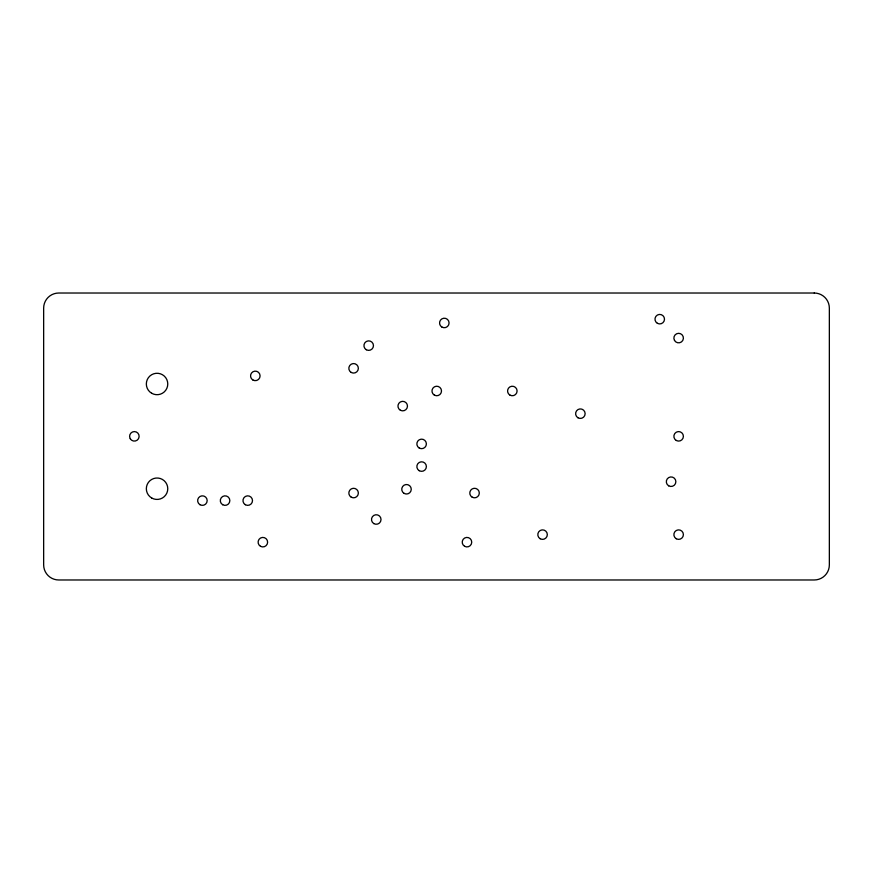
<?xml version="1.0" encoding="UTF-8"?>
<svg xmlns="http://www.w3.org/2000/svg" width="873" height="873" viewBox="0 0 873 873"><rect width="100%" height="100%" fill="white"/><g stroke="black" fill="none" stroke-linecap="round" stroke-linejoin="round"><path stroke-width="1.31" d="M814.236 293.022L58.764 293.022A15.114 15.114 0 0 0 43.65 308.136L43.65 564.864A15.114 15.114 0 0 0 58.764 579.978L814.236 579.978A15.114 15.114 0 0 0 829.35 564.864L829.35 308.136A15.114 15.114 0 0 0 814.236 293.022M151.695 393.265A10.716 10.716 0 0 0 167.769 383.978A10.716 10.716 0 0 0 151.695 374.703A10.716 10.716 0 0 0 151.695 393.265M151.695 498.003A10.716 10.716 0 0 0 167.769 488.716A10.716 10.716 0 0 0 151.695 479.441A10.716 10.716 0 0 0 151.695 498.003M252.93 380.017A4.758 4.758 0 0 0 260.078 375.892A4.758 4.758 0 0 0 252.93 371.767A4.758 4.758 0 0 0 252.93 380.017M366.311 349.746A4.758 4.758 0 0 0 373.458 345.632A4.758 4.758 0 0 0 366.311 341.507A4.758 4.758 0 0 0 366.311 349.746M260.481 546.291A4.758 4.758 0 0 0 267.618 542.166A4.758 4.758 0 0 0 260.481 538.052A4.758 4.758 0 0 0 260.481 546.291M130.241 438.715A4.758 4.758 0 0 0 138.491 438.715A4.758 4.758 0 0 0 134.366 431.578A4.758 4.758 0 0 0 130.241 438.715M200.026 504.725A4.758 4.758 0 0 0 207.174 500.6A4.758 4.758 0 0 0 200.026 496.475A4.758 4.758 0 0 0 200.026 504.725M222.691 504.725A4.758 4.758 0 0 0 229.839 500.6A4.758 4.758 0 0 0 222.691 496.475A4.758 4.758 0 0 0 222.691 504.725M245.357 504.725A4.758 4.758 0 0 0 252.504 500.6A4.758 4.758 0 0 0 245.357 496.475A4.758 4.758 0 0 0 245.357 504.725M400.336 410.223A4.758 4.758 0 0 0 407.473 406.098A4.758 4.758 0 0 0 400.336 401.973A4.758 4.758 0 0 0 400.336 410.223M472.162 497.174A4.758 4.758 0 0 0 479.31 493.049A4.758 4.758 0 0 0 472.162 488.924A4.758 4.758 0 0 0 472.162 497.174M676.259 538.75A4.758 4.758 0 0 0 683.395 534.625A4.758 4.758 0 0 0 676.259 530.5A4.758 4.758 0 0 0 676.259 538.75M657.358 323.294A4.758 4.758 0 0 0 664.495 319.18A4.758 4.758 0 0 0 657.358 315.055A4.758 4.758 0 0 0 657.358 323.294M441.924 327.08A4.758 4.758 0 0 0 449.071 322.955A4.758 4.758 0 0 0 441.924 318.841A4.758 4.758 0 0 0 441.924 327.08M509.952 395.109A4.758 4.758 0 0 0 517.089 390.984A4.758 4.758 0 0 0 509.952 386.859A4.758 4.758 0 0 0 509.952 395.109M434.361 395.109A4.758 4.758 0 0 0 441.498 390.984A4.758 4.758 0 0 0 434.361 386.859A4.758 4.758 0 0 0 434.361 395.109M351.219 497.174A4.758 4.758 0 0 0 358.356 493.049A4.758 4.758 0 0 0 351.219 488.924A4.758 4.758 0 0 0 351.219 497.174M404.123 493.387A4.758 4.758 0 0 0 411.259 489.262A4.758 4.758 0 0 0 404.123 485.148A4.758 4.758 0 0 0 404.123 493.387M676.259 440.461A4.758 4.758 0 0 0 683.395 436.336A4.758 4.758 0 0 0 676.259 432.211A4.758 4.758 0 0 0 676.259 440.461M464.6 546.291A4.758 4.758 0 0 0 471.736 542.166A4.758 4.758 0 0 0 464.6 538.052A4.758 4.758 0 0 0 464.6 546.291M578.002 417.796A4.758 4.758 0 0 0 585.139 413.671A4.758 4.758 0 0 0 578.002 409.546A4.758 4.758 0 0 0 578.002 417.796M668.707 485.825A4.758 4.758 0 0 0 675.855 481.7A4.758 4.758 0 0 0 668.707 477.575A4.758 4.758 0 0 0 668.707 485.825M540.191 538.75A4.758 4.758 0 0 0 547.327 534.625A4.758 4.758 0 0 0 540.191 530.5A4.758 4.758 0 0 0 540.191 538.75M351.219 372.444A4.758 4.758 0 0 0 358.356 368.319A4.758 4.758 0 0 0 351.219 364.194A4.758 4.758 0 0 0 351.219 372.444M419.236 448.035A4.758 4.758 0 0 0 426.384 443.91A4.758 4.758 0 0 0 419.236 439.785A4.758 4.758 0 0 0 419.236 448.035M373.884 523.625A4.758 4.758 0 0 0 381.021 519.5A4.758 4.758 0 0 0 373.884 515.376A4.758 4.758 0 0 0 373.884 523.625M419.236 470.7A4.758 4.758 0 0 0 426.384 466.575A4.758 4.758 0 0 0 419.236 462.45A4.758 4.758 0 0 0 419.236 470.7M674.513 340.459A4.758 4.758 0 0 0 682.762 340.459A4.758 4.758 0 0 0 678.637 333.322A4.758 4.758 0 0 0 674.513 340.459"/></g></svg>
